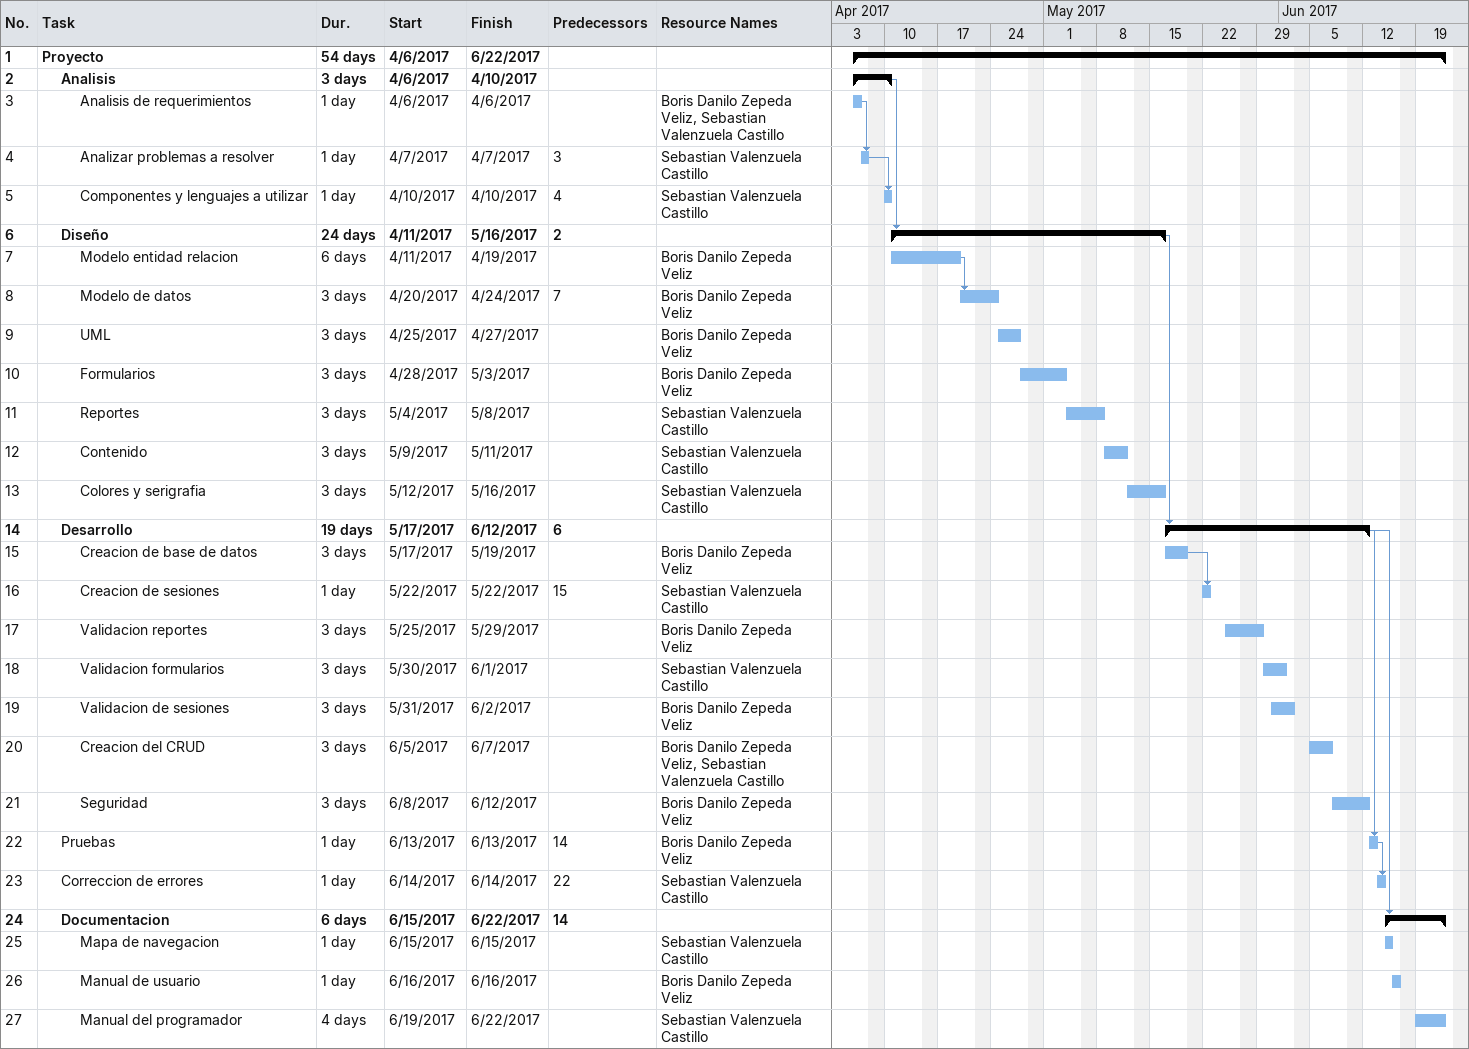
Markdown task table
| ID | Level | Task | Duration | Start | Finish | Predecessors | Resources |
|---|---|---|---|---|---|---|---|
| 1 | 1 | **Proyecto** | 54d | 2017-04-06 | 2017-06-22 |  |  |
| 2 | 2 | **Analisis** | 3d | 2017-04-06 | 2017-04-10 |  |  |
| 3 | 3 | Analisis de requerimientos | 1d | 2017-04-06 | 2017-04-06 |  | Boris Danilo Zepeda Veliz, Sebastian Valenzuela Castillo |
| 4 | 3 | Analizar problemas a resolver | 1d | 2017-04-07 | 2017-04-07 | 3 | Sebastian Valenzuela Castillo |
| 5 | 3 | Componentes y lenguajes a utilizar | 1d | 2017-04-10 | 2017-04-10 | 4 | Sebastian Valenzuela Castillo |
| 6 | 2 | **Diseño** | 24d | 2017-04-11 | 2017-05-16 | 2 |  |
| 7 | 3 | Modelo entidad relacion | 6d | 2017-04-11 | 2017-04-19 |  | Boris Danilo Zepeda Veliz |
| 8 | 3 | Modelo de datos | 3d | 2017-04-20 | 2017-04-24 | 7 | Boris Danilo Zepeda Veliz |
| 9 | 3 | UML | 3d | 2017-04-25 | 2017-04-27 |  | Boris Danilo Zepeda Veliz |
| 10 | 3 | Formularios | 3d | 2017-04-28 | 2017-05-03 |  | Boris Danilo Zepeda Veliz |
| 11 | 3 | Reportes | 3d | 2017-05-04 | 2017-05-08 |  | Sebastian Valenzuela Castillo |
| 12 | 3 | Contenido | 3d | 2017-05-09 | 2017-05-11 |  | Sebastian Valenzuela Castillo |
| 13 | 3 | Colores y serigrafia | 3d | 2017-05-12 | 2017-05-16 |  | Sebastian Valenzuela Castillo |
| 14 | 2 | **Desarrollo** | 19d | 2017-05-17 | 2017-06-12 | 6 |  |
| 15 | 3 | Creacion de base de datos | 3d | 2017-05-17 | 2017-05-19 |  | Boris Danilo Zepeda Veliz |
| 16 | 3 | Creacion de sesiones | 1d | 2017-05-22 | 2017-05-22 | 15 | Sebastian Valenzuela Castillo |
| 17 | 3 | Validacion reportes | 3d | 2017-05-25 | 2017-05-29 |  | Boris Danilo Zepeda Veliz |
| 18 | 3 | Validacion formularios | 3d | 2017-05-30 | 2017-06-01 |  | Sebastian Valenzuela Castillo |
| 19 | 3 | Validacion de sesiones | 3d | 2017-05-31 | 2017-06-02 |  | Boris Danilo Zepeda Veliz |
| 20 | 3 | Creacion del CRUD | 3d | 2017-06-05 | 2017-06-07 |  | Boris Danilo Zepeda Veliz, Sebastian Valenzuela Castillo |
| 21 | 3 | Seguridad | 3d | 2017-06-08 | 2017-06-12 |  | Boris Danilo Zepeda Veliz |
| 22 | 2 | Pruebas | 1d | 2017-06-13 | 2017-06-13 | 14 | Boris Danilo Zepeda Veliz |
| 23 | 2 | Correccion de errores | 1d | 2017-06-14 | 2017-06-14 | 22 | Sebastian Valenzuela Castillo |
| 24 | 2 | **Documentacion** | 6d | 2017-06-15 | 2017-06-22 | 14 |  |
| 25 | 3 | Mapa de navegacion | 1d | 2017-06-15 | 2017-06-15 |  | Sebastian Valenzuela Castillo |
| 26 | 3 | Manual de usuario | 1d | 2017-06-16 | 2017-06-16 |  | Boris Danilo Zepeda Veliz |
| 27 | 3 | Manual del programador | 4d | 2017-06-19 | 2017-06-22 |  | Sebastian Valenzuela Castillo |
